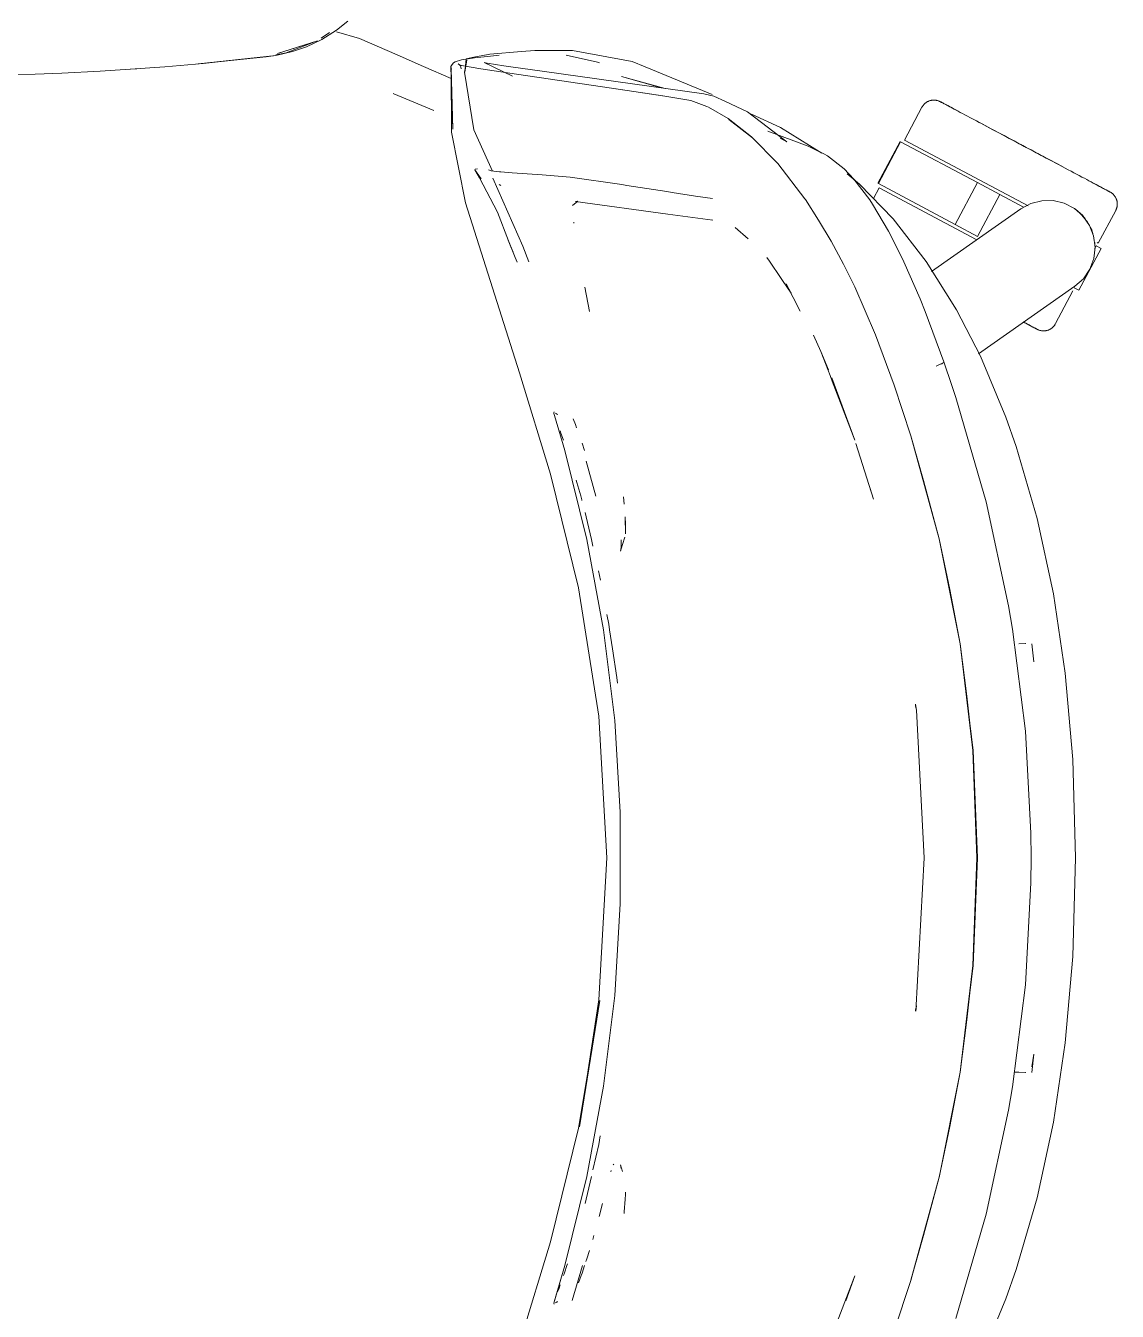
# Model space of a CAD drawing. Header units: millimetres. Extents: x 79795 to 317870, y -36033 to 97293.
# Drawn here: x 176546.5 to 176869.7, y 10305.5 to 10685.9 of the extents above; entities that cross this region are included whole.
import ezdxf

# ---------------------------------------------------------------- set-up
doc = ezdxf.new("R2010")
doc.units = ezdxf.units.MM
doc.header["$MEASUREMENT"] = 0
doc.layers.add('G-IMPT', color=8, linetype='CONTINUOUS', lineweight=9)
doc.layers.add('I-FURN', color=8, linetype='CONTINUOUS', lineweight=9)

msp = doc.modelspace()

# ---------------------------------------------------------------- linework, layer by layer
at = {"layer": 'G-IMPT'}
for p, q in [((176634.2, 10681.86), (176638.53, 10684.59)), ((176641.84, 10687.21), (176638.53, 10684.59)), ((176632.88, 10681.46), (176621.03, 10677.65)), ((176630.17, 10680.56), (176621.03, 10677.65)), ((176623.66, 10677.86), (176631.84, 10681.06)), ((176634.2, 10681.86), (176629.62, 10679.67)), ((176632.88, 10681.46), (176630.17, 10680.56)), ((176634, 10682.22), (176636.46, 10683.89)), ((176645.36, 10682.14), (176638.57, 10684.1)), ((176645.36, 10682.14), (176656.49, 10677.29)), ((176620.53, 10677.06), (176597.57, 10674.61)), ((176597.57, 10674.61), (176617.71, 10676.73)), ((176620.53, 10677.06), (176599.09, 10674.71)), ((176620.53, 10677.06), (176617.71, 10676.73)), ((176620.53, 10677.06), (176625.49, 10678.22)), ((176620.6, 10677.28), (176623.66, 10677.86)), ((176629.62, 10679.67), (176625.49, 10678.22)), ((176656.49, 10677.29), (176664.32, 10673.87)), ((176679.21, 10676.58), (176683.46, 10677.4)), ((176684.1, 10676.92), (176679.42, 10676.4)), ((176683.93, 10677.44), (176683.46, 10677.4)), ((176693.26, 10678.24), (176683.93, 10677.44)), ((176684.1, 10676.92), (176686.69, 10677.13)), ((176693.26, 10678.24), (176697.21, 10678.58)), ((176697.21, 10678.58), (176701.38, 10678.58)), ((176708.35, 10678.56), (176701.38, 10678.58)), ((176706.49, 10677.15), (176715.79, 10675.1)), ((176708.35, 10678.56), (176726.05, 10675.32)), ((176577.41, 10673), (176568.54, 10672.44)), ((176577.41, 10673), (176587.69, 10673.73)), ((176579.45, 10673.13), (176577.55, 10673.04)), ((176599.09, 10674.71), (176587.69, 10673.73)), ((176664.32, 10673.87), (176672.49, 10670.3)), ((176672.35, 10673.85), (176672.75, 10674.42)), ((176672.35, 10673.85), (176672.54, 10672.99)), ((176672.97, 10655.29), (176672.38, 10673.73)), ((176672.38, 10673.73), (176672.48, 10673.27)), ((176672.97, 10655.29), (176672.48, 10673.27)), ((176672.53, 10654.4), (176672.48, 10673.27)), ((176672.48, 10673.27), (176672.52, 10673.1)), ((176672.54, 10672.99), (176672.52, 10673.1)), ((176673.12, 10674.92), (176672.75, 10674.42)), ((176673.12, 10674.92), (176673.66, 10675.24)), ((176675.52, 10675.79), (176673.66, 10675.24)), ((176675.01, 10674.2), (176674.51, 10674.59)), ((176675.61, 10674.03), (176674.51, 10674.59)), ((176675.61, 10674.03), (176674.99, 10674.2)), ((176674.99, 10674.2), (176681.26, 10673.09)), ((176675.33, 10673.66), (176675.01, 10674.2)), ((176675.33, 10673.66), (176675.41, 10673.16)), ((176678.8, 10676.33), (176675.52, 10675.79)), ((176677.13, 10675.73), (176676.44, 10672.15)), ((176676.5, 10672.19), (176676.89, 10676.14)), ((176677.13, 10675.73), (176676.5, 10672.19)), ((176679.21, 10676.58), (176676.89, 10676.14)), ((176678.8, 10676.33), (176679.42, 10676.4)), ((176689.11, 10671.98), (176681.26, 10673.09)), ((176690.66, 10671), (176682.23, 10675)), ((176682.23, 10675), (176683.09, 10674.86)), ((176683.09, 10674.86), (176688.11, 10674.03)), ((176688.11, 10674.03), (176689.41, 10673.81)), ((176700.07, 10672.37), (176689.41, 10673.81)), ((176715.79, 10675.1), (176716.37, 10674.95)), ((176726.05, 10675.32), (176729.91, 10673.72)), ((176733.27, 10672.33), (176729.91, 10673.72)), ((176537.04, 10671.31), (176549.35, 10671.6)), ((176557.23, 10671.9), (176549.35, 10671.6)), ((176557.23, 10671.9), (176568.54, 10672.44)), ((176679.16, 10655.1), (176676.44, 10672.15)), ((176719.98, 10667.43), (176689.11, 10671.98)), ((176700.07, 10672.37), (176747.29, 10665.7)), ((176722.87, 10670.82), (176734.76, 10667.47)), ((176722.87, 10670.82), (176735.82, 10667.32)), ((176749.72, 10665.54), (176733.27, 10672.33)), ((176655.26, 10665.86), (176655.53, 10665.76)), ((176667.38, 10660.83), (176655.53, 10665.76)), ((176719.98, 10667.43), (176735.17, 10665.1)), ((176720.59, 10667.33), (176735.75, 10665.03)), ((176720.59, 10667.33), (176735.17, 10665.1)), ((176747.29, 10665.7), (176750.28, 10665.05)), ((176743.42, 10663.73), (176735.75, 10665.03)), ((176748.21, 10661.98), (176743.42, 10663.73)), ((176748.21, 10661.98), (176748.63, 10661.77)), ((176754.47, 10658.48), (176748.63, 10661.77)), ((176753.65, 10663.48), (176750.28, 10665.05)), ((176760.22, 10660.42), (176753.65, 10663.48)), ((176761.43, 10653.06), (176754.47, 10658.48)), ((176754.69, 10658.15), (176761.64, 10652.76)), ((176754.69, 10658.15), (176758.07, 10655.56)), ((176771.87, 10651.5), (176760.22, 10660.42)), ((176769.98, 10655.79), (176761.35, 10659.77)), ((176676.72, 10633.45), (176672.53, 10654.4)), ((176679.16, 10655.1), (176684.74, 10642.81)), ((176761.64, 10652.76), (176758.07, 10655.56)), ((176766.22, 10654.74), (176778.12, 10650.23)), ((176781.43, 10648.67), (176769.98, 10655.79)), ((176761.43, 10653.06), (176769.17, 10645.16)), ((176771.87, 10651.5), (176769.92, 10652.62)), ((176780.35, 10649.15), (176778.12, 10650.23)), ((176782.79, 10647.98), (176780.35, 10649.15)), ((176781.43, 10648.67), (176782.2, 10648.17)), ((176782.79, 10647.98), (176783.92, 10647.36)), ((176783.92, 10647.36), (176788.79, 10643.5)), ((176679.52, 10643.29), (176679.48, 10643.13)), ((176679.54, 10643.42), (176679.52, 10643.29)), ((176679.52, 10643.29), (176681.36, 10640.59)), ((176679.52, 10643.29), (176680.87, 10640.84)), ((176680.23, 10643.57), (176679.54, 10643.42)), ((176683.5, 10643.26), (176684.27, 10642.98)), ((176684.33, 10642.96), (176684.27, 10642.98)), ((176686.79, 10642.68), (176684.33, 10642.96)), ((176686.79, 10642.68), (176687.16, 10642.63)), ((176690.57, 10642.38), (176687.16, 10642.63)), ((176769.17, 10645.16), (176777.19, 10634.72)), ((176791.68, 10640.48), (176788.79, 10643.5)), ((176686.15, 10630.73), (176680.87, 10640.84)), ((176693.7, 10620.62), (176684.77, 10640.78)), ((176687.15, 10638.61), (176686.71, 10638.88)), ((176690.57, 10642.38), (176699.42, 10641.75)), ((176707.66, 10641.13), (176699.42, 10641.75)), ((176707.74, 10641.12), (176707.66, 10641.13)), ((176707.74, 10641.12), (176722.96, 10638.91)), ((176722.96, 10638.91), (176724.51, 10638.66)), ((176789.68, 10642.06), (176793.35, 10639.06)), ((176791.68, 10640.48), (176796.4, 10634.35)), ((176793.35, 10639.06), (176803.31, 10628.76)), ((176724.51, 10638.66), (176736.28, 10636.8)), ((176737.94, 10636.53), (176736.28, 10636.8)), ((176744.78, 10635.47), (176737.94, 10636.53)), ((176744.78, 10635.47), (176749.85, 10634.73)), ((176692.71, 10583.21), (176676.72, 10633.45)), ((176708.4, 10632.74), (176709.96, 10633.98)), ((176709.25, 10633.86), (176709.52, 10633.9)), ((176736.59, 10630.12), (176709.25, 10633.86)), ((176709.75, 10633.94), (176709.52, 10633.9)), ((176777.19, 10634.72), (176777.36, 10634.47)), ((176781.24, 10628.37), (176777.36, 10634.47)), ((176796.4, 10634.35), (176797.26, 10633.06)), ((176801.99, 10625.06), (176797.26, 10633.06)), ((176686.15, 10630.73), (176689.4, 10622.26)), ((176708.75, 10627.79), (176708.8, 10627.44)), ((176736.59, 10630.12), (176749.94, 10628.34)), ((176749.94, 10628.34), (176749.47, 10628.48)), ((176781.24, 10628.37), (176785.01, 10622.14)), ((176813.12, 10616.16), (176803.31, 10628.76)), ((176760.44, 10622.84), (176756.53, 10626.18)), ((176806.3, 10616.45), (176801.99, 10625.06)), ((176806.52, 10616.01), (176801.99, 10625.06)), ((176801.99, 10625.06), (176802.3, 10624.46)), ((176806.52, 10616.01), (176802.3, 10624.46)), ((176691.42, 10617.36), (176689.39, 10622.47)), ((176689.39, 10622.47), (176690.8, 10618.93)), ((176689.4, 10622.26), (176691.42, 10617.36)), ((176695.44, 10616.04), (176693.7, 10620.62)), ((176788.58, 10615.35), (176785.01, 10622.14)), ((176691.42, 10617.36), (176691.98, 10615.95)), ((176766.71, 10616.21), (176765.96, 10617.31)), ((176770.21, 10611.07), (176766.71, 10616.21)), ((176806.3, 10616.45), (176806.52, 10616.01)), ((176806.52, 10616.01), (176811.29, 10605.05)), ((176813.12, 10616.16), (176822.09, 10601.87)), ((176788.58, 10615.35), (176791.97, 10608.62)), ((176713.43, 10601.32), (176712.02, 10608.57)), ((176770.6, 10610.5), (176770.21, 10611.07)), ((176773.16, 10606.74), (176770.6, 10610.5)), ((176773.16, 10606.74), (176771.66, 10609.51)), ((176775.84, 10601.41), (176771.66, 10609.51)), ((176798.14, 10594.4), (176791.97, 10608.62)), ((176811.29, 10605.05), (176812.77, 10601.37)), ((176812.77, 10601.37), (176818.34, 10586.41)), ((176822.09, 10601.87), (176829.18, 10588.09)), ((176779.72, 10594.37), (176781.91, 10589.52)), ((176798.14, 10594.4), (176803.6, 10579.52)), ((176781.91, 10589.52), (176784.22, 10584.07)), ((176781.91, 10589.52), (176784.64, 10582.44)), ((176817.08, 10585.62), (176816.02, 10585.2)), ((176816.02, 10585.2), (176816.61, 10585.42)), ((176817.08, 10585.62), (176816.61, 10585.42)), ((176817.08, 10585.62), (176817.9, 10586.01)), ((176817.08, 10585.62), (176817.72, 10585.9)), ((176817.72, 10585.9), (176817.9, 10586.01)), ((176818.31, 10586.27), (176817.9, 10586.01)), ((176817.9, 10586.01), (176818.3, 10586.23)), ((176818.31, 10586.27), (176818.3, 10586.23)), ((176818.34, 10586.41), (176818.31, 10586.27)), ((176818.31, 10586.27), (176818.31, 10586.41)), ((176818.31, 10586.41), (176820.71, 10579.47)), ((176836.7, 10570.12), (176829.18, 10588.09)), ((176692.71, 10583.21), (176701.89, 10553.23)), ((176785.3, 10580.71), (176784.64, 10582.44)), ((176792.01, 10563.26), (176785.19, 10581.67)), ((176792.01, 10563.26), (176785.3, 10580.71)), ((176808.61, 10564.6), (176803.6, 10579.52)), ((176821.91, 10575.87), (176820.71, 10579.47)), ((176830.85, 10545.04), (176821.91, 10575.87)), ((176702.94, 10571.64), (176702.85, 10571.4)), ((176702.85, 10571.4), (176702.91, 10571.18)), ((176702.91, 10571.18), (176702.98, 10570.88)), ((176702.98, 10570.88), (176703.05, 10570.61)), ((176706.12, 10560.18), (176703.05, 10570.61)), ((176703.94, 10570.86), (176703.33, 10571.25)), ((176703.94, 10570.86), (176703.73, 10571.01)), ((176709.25, 10567.93), (176708.64, 10569.59)), ((176709.25, 10567.93), (176709.62, 10566.92)), ((176839.77, 10561.38), (176836.7, 10570.12)), ((176704.96, 10565.38), (176704.72, 10566.04)), ((176704.96, 10565.38), (176705.71, 10563.28)), ((176812.34, 10551.35), (176808.57, 10564.51)), ((176816.99, 10534.1), (176808.57, 10564.51)), ((176816.99, 10534.1), (176808.61, 10564.6)), ((176712.67, 10533.86), (176706.12, 10560.18)), ((176711.96, 10560.17), (176711.24, 10562.39)), ((176797.54, 10545.79), (176792.29, 10562.28)), ((176839.77, 10561.38), (176845.95, 10540.14)), ((176712.41, 10557.08), (176715.32, 10546.69)), ((176710.21, 10519.55), (176701.89, 10553.23)), ((176709.7, 10550.75), (176709.5, 10551.44)), ((176812.34, 10551.35), (176816.99, 10534.1)), ((176710.82, 10546.76), (176709.7, 10550.75)), ((176797.54, 10545.79), (176796.47, 10549.22)), ((176710.82, 10546.76), (176711.14, 10545.62)), ((176711.14, 10545.62), (176711.18, 10545.44)), ((176723.7, 10544.36), (176723.48, 10546.46)), ((176830.85, 10545.04), (176837.52, 10514.25)), ((176712.44, 10540.6), (176712.1, 10541.9)), ((176712.44, 10540.6), (176713.99, 10533.85)), ((176724.1, 10535.51), (176724.01, 10540.57)), ((176724.01, 10540.57), (176724.09, 10538.3)), ((176845.95, 10540.14), (176850.76, 10517.78)), ((176724.1, 10535.51), (176724.09, 10538.3)), ((176712.67, 10533.86), (176717.6, 10507.2)), ((176714.45, 10531.87), (176713.99, 10533.85)), ((176722.56, 10530.46), (176723.24, 10532.41)), ((176722.77, 10531.51), (176722.81, 10533.81)), ((176722.82, 10533.67), (176722.81, 10533.81)), ((176723.24, 10532.41), (176723.85, 10534.56)), ((176816.99, 10534.1), (176823.17, 10502.98)), ((176816.99, 10534.1), (176820.07, 10519.08)), ((176816.99, 10534.1), (176823.16, 10503.05)), ((176722.77, 10531.51), (176722.56, 10530.46)), ((176716.65, 10521.83), (176716.11, 10524.64)), ((176710.21, 10519.55), (176716.2, 10481.63)), ((176823.17, 10502.98), (176820.07, 10519.08)), ((176850.76, 10517.78), (176854.25, 10494.36)), ((176838.7, 10507.33), (176837.52, 10514.25)), ((176718.57, 10511.72), (176719.13, 10508.82)), ((176717.6, 10507.2), (176720.9, 10480.28)), ((176719.37, 10507.19), (176719.13, 10508.82)), ((176720.22, 10501.57), (176719.37, 10507.19)), ((176842.52, 10477.16), (176838.7, 10507.33)), ((176826.99, 10471.46), (176823.16, 10503.05)), ((176826.95, 10471.42), (176823.17, 10502.98)), ((176823.17, 10502.98), (176825.11, 10487.5)), ((176840.5, 10503.02), (176842.59, 10503.09)), ((176842.59, 10503.09), (176842.48, 10503.09)), ((176844.35, 10503.06), (176845, 10497.65)), ((176720.22, 10501.57), (176721.52, 10493.04)), ((176854.25, 10494.36), (176856.51, 10468.79)), ((176721.52, 10493.04), (176721.7, 10491.38)), ((176826.95, 10471.42), (176825.11, 10487.5)), ((176809.95, 10484.92), (176809.99, 10484.68)), ((176810.23, 10483.37), (176809.96, 10485.15)), ((176810.23, 10483.37), (176809.99, 10484.68)), ((176812.55, 10439.65), (176810.23, 10483.37)), ((176812.5, 10439.65), (176810.23, 10483.37)), ((176716.2, 10481.63), (176718.56, 10439.65)), ((176722.55, 10453.21), (176720.9, 10480.28)), ((176844.13, 10446.96), (176842.52, 10477.16)), ((176827.63, 10456.53), (176826.95, 10471.42)), ((176826.95, 10471.42), (176828.09, 10439.65)), ((176826.99, 10471.46), (176828.32, 10439.65)), ((176856.51, 10468.79), (176857.36, 10439.65)), ((176827.63, 10456.53), (176828.09, 10439.65)), ((176722.55, 10453.21), (176722.55, 10426.09)), ((176844.13, 10446.96), (176844.23, 10439.65)), ((176716.2, 10397.66), (176718.56, 10439.65)), ((176812.5, 10439.65), (176810, 10394.31)), ((176826.95, 10407.87), (176828.09, 10439.65)), ((176828.32, 10439.65), (176826.99, 10407.83)), ((176827.63, 10422.76), (176828.09, 10439.65)), ((176844.13, 10432.33), (176844.23, 10439.65)), ((176857.36, 10439.65), (176856.51, 10410.5)), ((176844.13, 10432.33), (176842.52, 10402.13)), ((176722.55, 10426.09), (176720.9, 10399.01)), ((176826.95, 10407.87), (176827.63, 10422.76)), ((176856.51, 10410.5), (176854.25, 10384.93)), ((176826.99, 10407.83), (176823.16, 10376.24)), ((176826.95, 10407.87), (176823.17, 10376.32)), ((176825.11, 10391.79), (176826.95, 10407.87)), ((176842.52, 10402.13), (176838.7, 10371.96)), ((176710.21, 10359.74), (176716.46, 10397.48)), ((176716.2, 10397.66), (176710.47, 10360.12)), ((176716.46, 10397.48), (176710.47, 10360.12)), ((176717.6, 10372.1), (176720.9, 10399.01)), ((176810.23, 10395.92), (176809.99, 10394.61)), ((176810, 10394.31), (176810.23, 10395.92)), ((176809.95, 10394.37), (176809.99, 10394.61)), ((176825.11, 10391.79), (176823.17, 10376.32)), ((176854.25, 10384.93), (176850.76, 10361.51)), ((176844.35, 10376.23), (176845, 10381.65)), ((176844.43, 10377.88), (176845, 10381.65)), ((176823.17, 10376.32), (176816.95, 10345.07)), ((176816.95, 10345.07), (176823.16, 10376.24)), ((176823.17, 10376.32), (176820.07, 10360.21)), ((176839.25, 10376.32), (176840.5, 10376.27)), ((176842.59, 10376.2), (176840.5, 10376.27)), ((176842.59, 10376.2), (176842.48, 10376.2)), ((176712.67, 10345.43), (176717.6, 10372.1)), ((176838.7, 10371.96), (176837.52, 10365.04)), ((176837.52, 10365.04), (176830.85, 10334.25)), ((176845.95, 10339.15), (176850.76, 10361.51)), ((176701.89, 10326.06), (176710.21, 10359.74)), ((176716.62, 10357.47), (176716.15, 10354.84)), ((176816.99, 10345.19), (176820.07, 10360.21)), ((176716.15, 10354.84), (176714.44, 10347.42)), ((176719.89, 10347.23), (176719.75, 10346.82)), ((176720.59, 10349.07), (176720.4, 10348.84)), ((176722.56, 10348.83), (176723.24, 10346.88)), ((176722.56, 10348.83), (176722.77, 10347.79)), ((176712.67, 10345.43), (176706.12, 10319.11)), ((176713.99, 10345.44), (176712.44, 10338.69)), ((176816.99, 10345.19), (176808.57, 10314.78)), ((176816.99, 10345.19), (176808.61, 10314.69)), ((176812.34, 10327.94), (176816.99, 10345.19)), ((176712.44, 10338.69), (176712.1, 10337.41)), ((176723.99, 10338.67), (176723.71, 10334.96)), ((176723.99, 10338.67), (176724.09, 10340.04)), ((176724.09, 10340.74), (176724.09, 10340.04)), ((176839.77, 10317.91), (176845.95, 10339.15)), ((176716.29, 10333.61), (176717.29, 10337.47)), ((176716.29, 10333.61), (176716.68, 10335.14)), ((176723.71, 10334.96), (176723.68, 10334.48)), ((176821.91, 10303.42), (176830.85, 10334.25)), ((176714.38, 10326.82), (176714.71, 10327.94)), ((176812.34, 10327.94), (176808.57, 10314.78)), ((176701.89, 10326.06), (176692.71, 10296.09)), ((176712.6, 10321.03), (176713.39, 10323.53)), ((176706.75, 10319.11), (176706.9, 10319.57)), ((176712.36, 10320.25), (176712.6, 10321.03)), ((176706.12, 10319.11), (176702.85, 10307.89)), ((176706.12, 10319.11), (176703.01, 10308.29)), ((176706.12, 10319.11), (176703.06, 10308.58)), ((176705.73, 10316.08), (176706.02, 10316.89)), ((176706.75, 10319.11), (176706.02, 10316.89)), ((176711.32, 10319.12), (176708.28, 10308.69)), ((176710.19, 10313.93), (176710.95, 10316.09)), ((176711.21, 10316.81), (176710.95, 10316.09)), ((176711.21, 10316.81), (176711.98, 10319.12)), ((176792.01, 10316.03), (176785.3, 10298.58)), ((176792.01, 10316.03), (176789.29, 10308.6)), ((176836.7, 10309.17), (176839.77, 10317.91)), ((176704.4, 10312.36), (176704, 10311.29)), ((176704.74, 10313.33), (176704.4, 10312.36)), ((176803.6, 10299.77), (176808.61, 10314.69)), ((176702.85, 10307.89), (176702.99, 10307.65)), ((176703.06, 10308.58), (176703.01, 10308.29)), ((176703.94, 10308.43), (176703.33, 10308.04)), ((176703.94, 10308.43), (176703.73, 10308.28)), ((176836.7, 10309.17), (176829.18, 10291.2))]:
    msp.add_line(p, q, dxfattribs=at)
at = {"layer": 'I-FURN'}
for p, q in [((176811.83, 10661.75), (176806.68, 10652.07)), ((176811.83, 10661.75), (176811.91, 10661.89)), ((176811.91, 10661.89), (176811.99, 10662.03)), ((176811.99, 10662.03), (176812.08, 10662.16)), ((176812.08, 10662.16), (176812.17, 10662.3)), ((176812.17, 10662.3), (176812.27, 10662.42)), ((176812.27, 10662.42), (176812.38, 10662.54)), ((176812.38, 10662.54), (176812.49, 10662.66)), ((176812.49, 10662.66), (176812.6, 10662.78)), ((176812.6, 10662.78), (176812.72, 10662.88)), ((176812.72, 10662.88), (176812.84, 10662.99)), ((176812.84, 10662.99), (176812.97, 10663.09)), ((176812.97, 10663.09), (176813.1, 10663.18)), ((176813.1, 10663.18), (176813.24, 10663.27)), ((176813.24, 10663.27), (176813.38, 10663.35)), ((176813.38, 10663.35), (176813.52, 10663.43)), ((176813.52, 10663.43), (176813.66, 10663.5)), ((176813.66, 10663.5), (176813.81, 10663.57)), ((176813.81, 10663.57), (176813.96, 10663.63)), ((176813.96, 10663.63), (176814.11, 10663.68)), ((176814.11, 10663.68), (176814.26, 10663.73)), ((176814.26, 10663.73), (176814.42, 10663.77)), ((176814.42, 10663.77), (176814.58, 10663.81)), ((176814.58, 10663.81), (176814.73, 10663.84)), ((176814.73, 10663.84), (176814.89, 10663.86)), ((176814.89, 10663.86), (176815.05, 10663.88)), ((176815.05, 10663.88), (176815.22, 10663.89)), ((176815.22, 10663.89), (176815.38, 10663.89)), ((176815.38, 10663.89), (176815.54, 10663.89)), ((176815.54, 10663.89), (176815.7, 10663.88)), ((176815.7, 10663.88), (176815.86, 10663.86)), ((176815.86, 10663.86), (176816.02, 10663.84)), ((176816.02, 10663.84), (176816.18, 10663.81)), ((176816.18, 10663.81), (176816.33, 10663.78)), ((176816.33, 10663.78), (176816.49, 10663.74)), ((176816.49, 10663.74), (176816.64, 10663.69)), ((176816.64, 10663.69), (176816.8, 10663.64)), ((176816.8, 10663.64), (176816.95, 10663.58)), ((176816.95, 10663.58), (176817.09, 10663.51)), ((176817.09, 10663.51), (176817.24, 10663.44)), ((176817.24, 10663.44), (176817.28, 10663.42)), ((176817.28, 10663.42), (176817.3, 10663.41)), ((176817.32, 10663.39), (176817.28, 10663.42)), ((176817.28, 10663.42), (176817.28, 10663.42)), ((176817.3, 10663.41), (176817.36, 10663.38)), ((176817.41, 10663.35), (176817.32, 10663.39)), ((176817.36, 10663.38), (176817.46, 10663.32)), ((176817.53, 10663.29), (176817.41, 10663.35)), ((176817.46, 10663.32), (176817.6, 10663.25)), ((176817.69, 10663.2), (176817.53, 10663.29)), ((176817.6, 10663.25), (176817.78, 10663.15)), ((176817.89, 10663.09), (176817.69, 10663.2)), ((176817.78, 10663.15), (176818, 10663.04)), ((176818.13, 10662.96), (176817.89, 10663.09)), ((176818, 10663.04), (176818.26, 10662.9)), ((176818.41, 10662.82), (176818.13, 10662.96)), ((176818.26, 10662.9), (176818.55, 10662.74)), ((176818.73, 10662.65), (176818.41, 10662.82)), ((176818.55, 10662.74), (176818.89, 10662.56)), ((176819.09, 10662.46), (176818.73, 10662.65)), ((176818.89, 10662.56), (176819.26, 10662.36)), ((176819.48, 10662.25), (176819.09, 10662.46)), ((176819.26, 10662.36), (176819.67, 10662.15)), ((176819.91, 10662.02), (176819.48, 10662.25)), ((176819.67, 10662.15), (176820.12, 10661.91)), ((176820.37, 10661.77), (176819.91, 10662.02)), ((176820.12, 10661.91), (176820.6, 10661.65)), ((176820.87, 10661.51), (176820.37, 10661.77)), ((176820.6, 10661.65), (176821.12, 10661.38)), ((176821.41, 10661.22), (176820.87, 10661.51)), ((176821.12, 10661.38), (176821.67, 10661.08)), ((176821.98, 10660.92), (176821.41, 10661.22)), ((176821.67, 10661.08), (176822.25, 10660.77)), ((176822.58, 10660.6), (176821.98, 10660.92)), ((176823.21, 10660.26), (176822.58, 10660.6)), ((176823.88, 10659.91), (176823.21, 10660.26)), ((176824.57, 10659.54), (176823.88, 10659.91)), ((176825.29, 10659.16), (176824.57, 10659.54)), ((176826.04, 10658.76), (176825.29, 10659.16)), ((176826.82, 10658.34), (176826.04, 10658.76)), ((176827.62, 10657.92), (176826.82, 10658.34)), ((176828.45, 10657.48), (176827.62, 10657.92)), ((176828, 10657.72), (176828.83, 10657.27)), ((176829.29, 10657.03), (176828.45, 10657.48)), ((176828.83, 10657.27), (176829.69, 10656.82)), ((176830.16, 10656.57), (176829.29, 10657.03)), ((176829.69, 10656.82), (176830.57, 10656.35)), ((176831.05, 10656.1), (176830.16, 10656.57)), ((176830.57, 10656.35), (176831.46, 10655.88)), ((176831.95, 10655.62), (176831.05, 10656.1)), ((176831.46, 10655.88), (176832.38, 10655.39)), ((176832.88, 10655.12), (176831.95, 10655.62)), ((176832.38, 10655.39), (176833.31, 10654.9)), ((176833.81, 10654.63), (176832.88, 10655.12)), ((176833.31, 10654.9), (176834.25, 10654.39)), ((176834.77, 10654.12), (176833.81, 10654.63)), ((176834.25, 10654.39), (176835.21, 10653.89)), ((176835.73, 10653.61), (176834.77, 10654.12)), ((176805.38, 10651.62), (176798.81, 10639.26)), ((176798.98, 10639.17), (176805.55, 10651.53)), ((176805.55, 10651.53), (176828.26, 10639.46)), ((176843.28, 10632.6), (176806.68, 10652.07)), ((176835.21, 10653.89), (176836.18, 10653.37)), ((176836.7, 10653.09), (176835.73, 10653.61)), ((176836.18, 10653.37), (176837.15, 10652.85)), ((176837.69, 10652.57), (176836.7, 10653.09)), ((176837.15, 10652.85), (176838.14, 10652.32)), ((176838.68, 10652.04), (176837.69, 10652.57)), ((176838.14, 10652.32), (176839.14, 10651.8)), ((176839.67, 10651.51), (176838.68, 10652.04)), ((176839.14, 10651.8), (176840.14, 10651.27)), ((176840.68, 10650.98), (176839.67, 10651.51)), ((176840.14, 10651.27), (176841.14, 10650.73)), ((176841.68, 10650.44), (176840.68, 10650.98)), ((176841.14, 10650.73), (176842.14, 10650.2)), ((176842.69, 10649.91), (176841.68, 10650.44)), ((176842.14, 10650.2), (176843.15, 10649.66)), ((176843.69, 10649.37), (176842.69, 10649.91)), ((176843.15, 10649.66), (176844.15, 10649.13)), ((176844.69, 10648.84), (176843.69, 10649.37)), ((176844.15, 10649.13), (176845.15, 10648.6)), ((176845.69, 10648.31), (176844.69, 10648.84)), ((176845.15, 10648.6), (176846.15, 10648.07)), ((176846.69, 10647.78), (176845.69, 10648.31)), ((176846.15, 10648.07), (176847.14, 10647.54)), ((176847.67, 10647.26), (176846.69, 10647.78)), ((176847.14, 10647.54), (176848.13, 10647.02)), ((176848.65, 10646.74), (176847.67, 10647.26)), ((176848.13, 10647.02), (176849.1, 10646.5)), ((176849.62, 10646.22), (176848.65, 10646.74)), ((176849.1, 10646.5), (176850.06, 10645.99)), ((176850.58, 10645.71), (176849.62, 10646.22)), ((176850.06, 10645.99), (176851.02, 10645.48)), ((176851.52, 10645.21), (176850.58, 10645.71)), ((176851.02, 10645.48), (176851.95, 10644.98)), ((176852.45, 10644.72), (176851.52, 10645.21)), ((176851.95, 10644.98), (176852.88, 10644.49)), ((176853.37, 10644.23), (176852.45, 10644.72)), ((176852.88, 10644.49), (176853.78, 10644.01)), ((176854.26, 10643.75), (176853.37, 10644.23)), ((176855.14, 10643.29), (176854.26, 10643.75)), ((176856, 10642.83), (176855.14, 10643.29)), ((176856.83, 10642.39), (176856, 10642.83)), ((176821.69, 10627.1), (176798.98, 10639.17)), ((176821.69, 10627.1), (176828.26, 10639.46)), ((176828.26, 10639.46), (176834.9, 10635.93)), ((176857.64, 10641.96), (176856.83, 10642.39)), ((176858.43, 10641.54), (176857.64, 10641.96)), ((176859.19, 10641.13), (176858.43, 10641.54)), ((176859.93, 10640.74), (176859.19, 10641.13)), ((176860.63, 10640.37), (176859.93, 10640.74)), ((176861.31, 10640), (176860.63, 10640.37)), ((176861.96, 10639.66), (176861.31, 10640)), ((176862.58, 10639.33), (176861.96, 10639.66)), ((176863.16, 10639.02), (176862.58, 10639.33)), ((176862.85, 10639.19), (176863.42, 10638.89)), ((176863.71, 10638.73), (176863.16, 10639.02)), ((176863.42, 10638.89), (176863.95, 10638.6)), ((176864.23, 10638.45), (176863.71, 10638.73)), ((176799.17, 10637.94), (176797.49, 10634.78)), ((176827.86, 10622.68), (176799.17, 10637.94)), ((176828.33, 10623.56), (176834.9, 10635.93)), ((176834.9, 10635.93), (176841.96, 10632.17)), ((176863.95, 10638.6), (176864.46, 10638.33)), ((176864.71, 10638.2), (176864.23, 10638.45)), ((176864.46, 10638.33), (176864.92, 10638.09)), ((176865.16, 10637.96), (176864.71, 10638.2)), ((176864.92, 10638.09), (176865.35, 10637.86)), ((176865.57, 10637.74), (176865.16, 10637.96)), ((176865.35, 10637.86), (176865.74, 10637.65)), ((176865.94, 10637.54), (176865.57, 10637.74)), ((176865.74, 10637.65), (176866.1, 10637.46)), ((176866.28, 10637.37), (176865.94, 10637.54)), ((176866.1, 10637.46), (176866.42, 10637.29)), ((176866.57, 10637.21), (176866.28, 10637.37)), ((176866.42, 10637.29), (176866.7, 10637.14)), ((176866.83, 10637.07), (176866.57, 10637.21)), ((176866.7, 10637.14), (176866.94, 10637.01)), ((176867.05, 10636.95), (176866.83, 10637.07)), ((176866.94, 10637.01), (176867.14, 10636.91)), ((176867.23, 10636.86), (176867.05, 10636.95)), ((176867.14, 10636.91), (176867.3, 10636.82)), ((176867.37, 10636.78), (176867.23, 10636.86)), ((176867.3, 10636.82), (176867.42, 10636.76)), ((176867.47, 10636.73), (176867.37, 10636.78)), ((176867.42, 10636.76), (176867.5, 10636.71)), ((176867.53, 10636.7), (176867.47, 10636.73)), ((176867.5, 10636.71), (176867.55, 10636.69)), ((176867.55, 10636.69), (176867.53, 10636.7)), ((176867.55, 10636.69), (176867.69, 10636.61)), ((176867.55, 10636.69), (176867.55, 10636.69)), ((176867.69, 10636.61), (176867.83, 10636.52)), ((176867.83, 10636.52), (176867.96, 10636.44)), ((176867.96, 10636.44), (176868.09, 10636.34)), ((176868.09, 10636.34), (176868.22, 10636.24)), ((176868.22, 10636.24), (176868.34, 10636.14)), ((176868.34, 10636.14), (176868.46, 10636.03)), ((176868.46, 10636.03), (176868.58, 10635.91)), ((176868.58, 10635.91), (176868.68, 10635.79)), ((176868.68, 10635.79), (176868.79, 10635.67)), ((176868.79, 10635.67), (176868.89, 10635.54)), ((176868.89, 10635.54), (176868.98, 10635.41)), ((176868.98, 10635.41), (176869.07, 10635.28)), ((176869.07, 10635.28), (176869.15, 10635.14)), ((176869.15, 10635.14), (176869.23, 10635)), ((176869.23, 10635), (176869.3, 10634.85)), ((176814.67, 10613.2), (176841.1, 10631.71)), ((176841.1, 10631.71), (176844.07, 10633.3)), ((176844.07, 10633.3), (176847.34, 10634.13)), ((176847.34, 10634.13), (176850.72, 10634.15)), ((176850.72, 10634.15), (176854, 10633.37)), ((176854, 10633.37), (176856.99, 10631.82)), ((176856.99, 10631.82), (176859.53, 10629.6)), ((176858.7, 10630.46), (176857.28, 10631.61)), ((176864.07, 10621.55), (176869.22, 10631.24)), ((176869.24, 10631.28), (176869.22, 10631.24)), ((176869.31, 10631.42), (176869.24, 10631.28)), ((176869.3, 10634.85), (176869.37, 10634.71)), ((176869.38, 10631.57), (176869.31, 10631.42)), ((176869.37, 10634.71), (176869.43, 10634.56)), ((176869.43, 10631.72), (176869.38, 10631.57)), ((176869.43, 10634.56), (176869.48, 10634.4)), ((176869.49, 10631.87), (176869.43, 10631.72)), ((176869.48, 10634.4), (176869.53, 10634.25)), ((176869.54, 10632.02), (176869.49, 10631.87)), ((176869.53, 10634.25), (176869.57, 10634.1)), ((176869.58, 10632.18), (176869.54, 10632.02)), ((176869.57, 10634.1), (176869.61, 10633.94)), ((176869.61, 10632.34), (176869.58, 10632.18)), ((176869.61, 10633.94), (176869.64, 10633.78)), ((176869.64, 10632.5), (176869.61, 10632.34)), ((176869.64, 10633.78), (176869.66, 10633.62)), ((176869.66, 10632.65), (176869.64, 10632.5)), ((176869.66, 10633.62), (176869.68, 10633.46)), ((176869.68, 10632.82), (176869.66, 10632.65)), ((176869.68, 10633.46), (176869.69, 10633.3)), ((176869.69, 10632.98), (176869.68, 10632.82)), ((176869.69, 10633.3), (176869.69, 10633.14)), ((176869.69, 10633.14), (176869.69, 10632.98)), ((176860.99, 10627.68), (176858.7, 10630.46)), ((176859.53, 10629.6), (176861.47, 10626.83)), ((176828.33, 10623.56), (176821.69, 10627.1)), ((176861.47, 10626.83), (176862.69, 10623.69)), ((176862.69, 10623.69), (176863.11, 10620.34)), ((176858.31, 10607.63), (176864.88, 10619.99)), ((176863.11, 10620.34), (176862.73, 10616.99)), ((176863.48, 10620.73), (176863.08, 10619.97)), ((176863.57, 10620.68), (176863.48, 10620.73)), ((176863.48, 10620.73), (176864.88, 10619.99)), ((176864.07, 10621.55), (176863.69, 10621.75)), ((176862.73, 10616.99), (176861.56, 10613.83)), ((176861.56, 10613.83), (176859.66, 10611.04)), ((176857.15, 10608.79), (176828.56, 10588.77)), ((176858.31, 10607.63), (176856.91, 10608.37)), ((176856.91, 10608.37), (176857, 10608.32)), ((176859.66, 10611.04), (176857.15, 10608.79)), ((176851.41, 10597.74), (176856.56, 10607.42)), ((176841.82, 10598.27), (176842.36, 10597.98)), ((176842.63, 10597.84), (176842.12, 10598.11)), ((176842.36, 10597.98), (176842.86, 10597.72)), ((176843.12, 10597.58), (176842.63, 10597.84)), ((176842.86, 10597.72), (176843.33, 10597.47)), ((176843.56, 10597.35), (176843.12, 10597.58)), ((176843.33, 10597.47), (176843.76, 10597.24)), ((176843.97, 10597.13), (176843.56, 10597.35)), ((176843.76, 10597.24), (176844.15, 10597.03)), ((176844.34, 10596.93), (176843.97, 10597.13)), ((176844.15, 10597.03), (176844.5, 10596.84)), ((176844.68, 10596.75), (176844.34, 10596.93)), ((176844.5, 10596.84), (176844.82, 10596.68)), ((176850.85, 10596.95), (176850.75, 10596.83)), ((176850.96, 10597.07), (176850.85, 10596.95)), ((176851.06, 10597.2), (176850.96, 10597.07)), ((176851.15, 10597.33), (176851.06, 10597.2)), ((176851.24, 10597.46), (176851.15, 10597.33)), ((176851.33, 10597.6), (176851.24, 10597.46)), ((176851.41, 10597.74), (176851.33, 10597.6)), ((176844.98, 10596.59), (176844.68, 10596.75)), ((176844.82, 10596.68), (176845.1, 10596.53)), ((176845.24, 10596.46), (176844.98, 10596.59)), ((176845.1, 10596.53), (176845.34, 10596.4)), ((176845.46, 10596.34), (176845.24, 10596.46)), ((176845.34, 10596.4), (176845.54, 10596.29)), ((176845.64, 10596.24), (176845.46, 10596.34)), ((176845.54, 10596.29), (176845.7, 10596.21)), ((176845.78, 10596.17), (176845.64, 10596.24)), ((176845.7, 10596.21), (176845.83, 10596.14)), ((176845.88, 10596.11), (176845.78, 10596.17)), ((176845.83, 10596.14), (176845.91, 10596.1)), ((176845.94, 10596.08), (176845.88, 10596.11)), ((176845.91, 10596.1), (176845.95, 10596.08)), ((176845.96, 10596.07), (176845.94, 10596.08)), ((176845.95, 10596.08), (176845.96, 10596.07)), ((176845.99, 10596.05), (176845.96, 10596.07)), ((176846.14, 10595.98), (176845.99, 10596.05)), ((176846.29, 10595.92), (176846.14, 10595.98)), ((176846.44, 10595.86), (176846.29, 10595.92)), ((176846.59, 10595.8), (176846.44, 10595.86)), ((176846.74, 10595.75), (176846.59, 10595.8)), ((176846.9, 10595.71), (176846.74, 10595.75)), ((176847.06, 10595.68), (176846.9, 10595.71)), ((176847.21, 10595.65), (176847.06, 10595.68)), ((176847.37, 10595.63), (176847.21, 10595.65)), ((176847.53, 10595.61), (176847.37, 10595.63)), ((176847.7, 10595.6), (176847.53, 10595.61)), ((176847.86, 10595.6), (176847.7, 10595.6)), ((176848.02, 10595.6), (176847.86, 10595.6)), ((176848.18, 10595.61), (176848.02, 10595.6)), ((176848.34, 10595.63), (176848.18, 10595.61)), ((176848.5, 10595.65), (176848.34, 10595.63)), ((176848.66, 10595.68), (176848.5, 10595.65)), ((176848.81, 10595.72), (176848.66, 10595.68)), ((176848.97, 10595.76), (176848.81, 10595.72)), ((176849.12, 10595.81), (176848.97, 10595.76)), ((176849.28, 10595.86), (176849.12, 10595.81)), ((176849.43, 10595.92), (176849.28, 10595.86)), ((176849.57, 10595.99), (176849.43, 10595.92)), ((176849.72, 10596.06), (176849.57, 10595.99)), ((176849.86, 10596.14), (176849.72, 10596.06)), ((176850, 10596.22), (176849.86, 10596.14)), ((176850.13, 10596.31), (176850, 10596.22)), ((176850.26, 10596.4), (176850.13, 10596.31)), ((176850.39, 10596.5), (176850.26, 10596.4)), ((176850.51, 10596.61), (176850.39, 10596.5)), ((176850.63, 10596.72), (176850.51, 10596.61)), ((176850.75, 10596.83), (176850.63, 10596.72))]:
    msp.add_line(p, q, dxfattribs=at)
for points in [[(176859.05, 10630.12), (176859.45, 10629.72), (176859.81, 10629.3), (176860.15, 10628.88)], [(176863.01, 10621.79), (176863.05, 10621.41), (176863.09, 10620.74), (176863.09, 10620.21), (176863.08, 10619.97)]]:
    msp.add_open_spline(points, degree=3, dxfattribs=at)
msp.add_open_spline([(176861.75, 10626.28), (176861.83, 10626.12), (176862.12, 10625.48), (176862.34, 10624.86), (176862.49, 10624.39)], degree=3, knots=[-0.5319761, -0.5319761, -0.5319761, -0.5319761, -0.5, -0.4, -0.4, -0.4, -0.4], dxfattribs=at)

doc.saveas('drawing.dxf')
